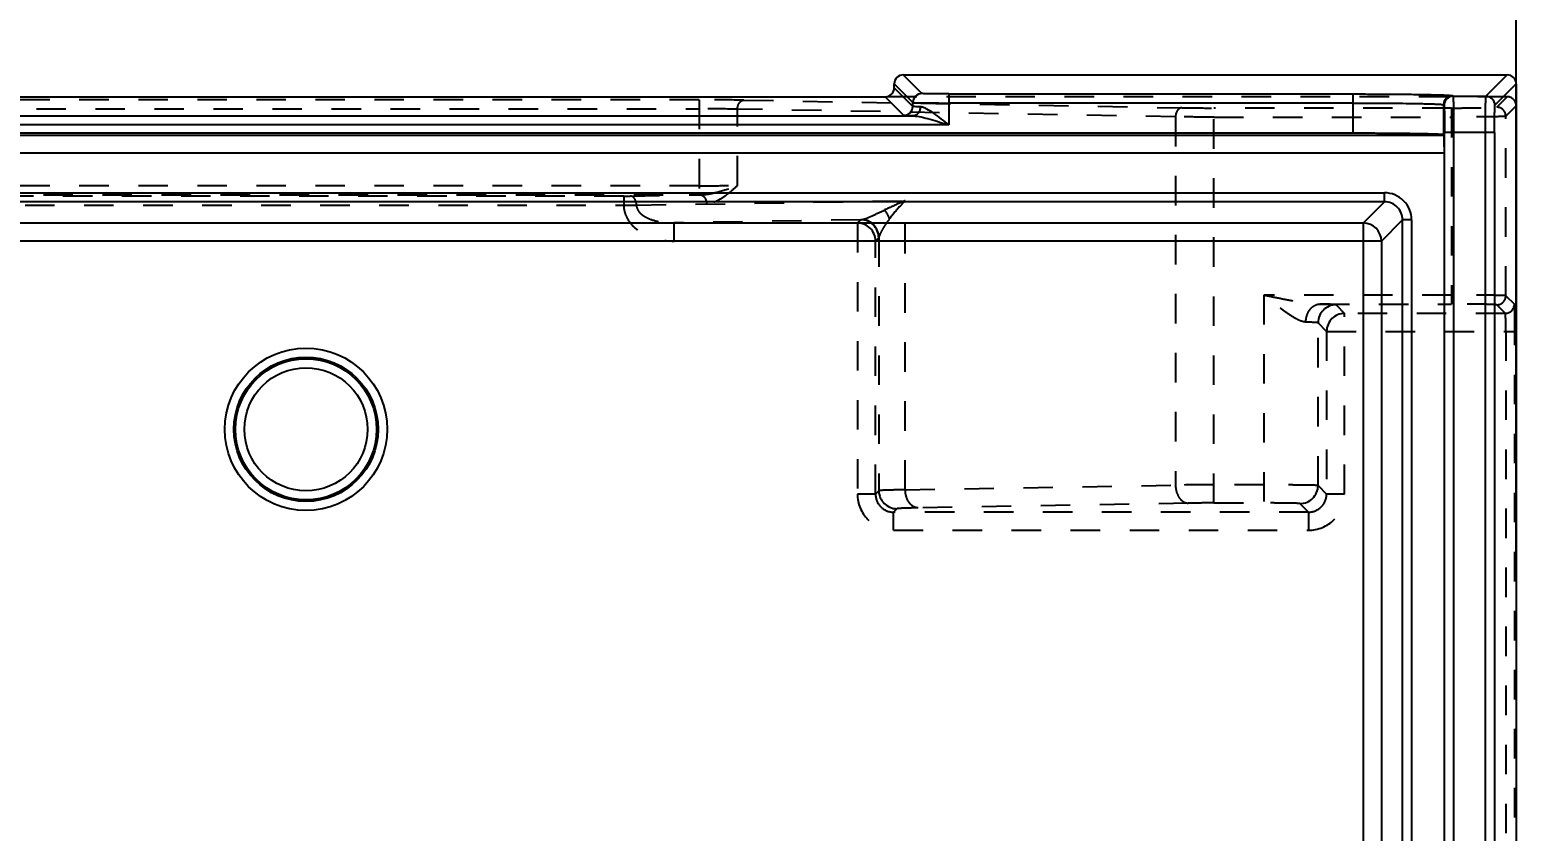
# Model space of a CAD drawing. Header units: millimetres. Extents: x 1803 to 4269, y -6912 to 1836.
# Drawn here: x 3023.4 to 3105.7, y 42.2 to 86.5 of the extents above; entities that cross this region are included whole.
import ezdxf

# ---------------------------------------------------------------- set-up
doc = ezdxf.new("R2010")
doc.units = ezdxf.units.MM
doc.header["$LTSCALE"] = 16.335
doc.header["$PDMODE"] = 3
doc.header["$PDSIZE"] = 0.3125
doc.linetypes.add('HIDDEN', pattern=[0.2, 0.1, -0.1])
doc.layers.get('0').update_dxf_attribs({"linetype": 'CONTINUOUS'})
doc.layers.get('Defpoints').update_dxf_attribs({"linetype": 'CONTINUOUS'})
doc.layers.add('DEFAULT_2', color=8, linetype='HIDDEN')
doc.styles.get("Standard").update_dxf_attribs({"font": 'txt', "width": 0.8})
doc.dimstyles.new('11', dxfattribs={"dimtxt": 8, "dimasz": 8, "dimexe": 0, "dimexo": 0, "dimgap": 0, "dimtad": 0, "dimdsep": 46, "dimtxsty": 'Standard', "dimcen": 0, "dimclrd": 4, "dimclre": 4, "dimclrt": 6, "dimazin": 0, "dimtp": 0.01, "dimtm": 0.01, "dimtfac": 1, "dimtofl": 0, "dimtmove": 0, "dimatfit": 3, "dimfxl": 0, "dimtolj": 1, "dimarcsym": 0})

# ---------------------------------------------------------------- blocks, each defined once
blk = doc.blocks.new('*D13')
at = {"color": 4, "lineweight": -2}
for p, q in [((2710.726, 63.037), (2710.726, 100.642)), ((2718.726, 100.642), (2794.331, 100.642)), ((3097.706, 100.642), (2826.331, 100.642)), ((3105.706, 56.318), (3105.706, 100.642))]:
    blk.add_line(p, q, dxfattribs=at)
at = {"color": 4}
for points in [[(2718.726, 101.976), (2718.726, 99.309), (2710.726, 100.642)], [(3097.706, 101.976), (3097.706, 99.309), (3105.706, 100.642)]]:
    blk.add_solid(points, dxfattribs=at)
at = {"layer": 'Defpoints', "color": 0}
for p in [(2710.726, 100.642), (2710.726, 63.037), (3105.706, 56.318)]:
    blk.add_point(p, dxfattribs=at)
at = {"color": 6, "insert": (2810.331, 100.642), "char_height": 8, "attachment_point": 5}
blk.add_mtext('\\A1;394.98', dxfattribs=at)

msp = doc.modelspace()

# ---------------------------------------------------------------- linework, layer by layer
at = {"color": 7, "linetype": 'Continuous'}
for p, q in [((3071.78, 84.021), (3105.206, 84.021)), ((3072.81, 82.99), (3071.78, 84.021)), ((3105.206, 84.021), (3104.027, 82.842)), ((3071.28, 83.521), (3072.31, 82.49)), ((3071.28, 83.308), (3071.28, 83.521)), ((3072.31, 82.277), (3071.28, 83.308)), ((3104.527, 82.342), (3105.706, 83.521)), ((3105.706, 83.521), (3105.706, -1.692)), ((3004.706, 82.808), (3070.78, 82.808)), ((3070.78, 82.808), (3071.81, 81.777)), ((3072.31, 82.277), (3072.31, 82.49)), ((3074.31, 82.965), (3096.682, 82.965)), ((3074.31, 82.965), (3074.31, 81.252)), ((3096.682, 82.465), (3074.31, 82.465)), ((3096.682, 80.808), (3096.682, 82.965)), ((3101.681, 82.37), (3101.709, 82.342)), ((3101.681, 82.37), (3101.681, 80.722)), ((3102.181, 82.87), (3102.209, 82.842)), ((3102.209, 82.842), (3104.027, 82.842)), ((3003.163, 81.751), (3072.323, 81.751)), ((2843.257, 80.694), (3101.695, 80.694)), ((2848.27, 80.808), (3096.682, 80.808)), ((3074.31, 81.252), (3001.176, 81.252)), ((3101.695, 80.722), (3101.695, 80.694)), ((3104.502, 80.842), (3101.735, 80.842)), ((3101.735, 0.986), (3101.735, 80.842)), ((3102.235, 80.842), (3102.235, 0.986)), ((3104.002, 0.986), (3104.002, 80.842)), ((3104.502, 80.842), (3104.502, 0.986)), ((3101.726, 79.694), (2843.226, 79.694)), ((2847.039, 77.495), (3098.413, 77.495)), ((3098.413, 76.995), (3098.413, 77.495)), ((3098.413, 76.995), (2847.039, 76.995)), ((3098.413, 76.995), (3097.243, 75.825)), ((2997.209, 75.825), (3097.243, 75.825)), ((3097.243, 3.29), (3097.243, 75.825)), ((3098.243, 74.825), (3099.413, 75.995)), ((3099.913, 75.995), (3099.413, 75.995)), ((3099.413, 3.451), (3099.413, 75.995)), ((3099.913, 75.995), (3099.913, 3.452)), ((3098.243, 74.825), (2996.209, 74.825)), ((3098.243, 74.825), (3098.243, 4.29))]:
    msp.add_line(p, q, dxfattribs=at)
for radius in [4.491, 3.991, 3.904, 3.404]:
    msp.add_circle((3038.726, 64.408), radius, dxfattribs=at)
for centre, radius, start, end in [((3071.81, 82.277), 0.5, 270.02106, 359.97894), ((3072.81, 82.49), 0.5, 90.00092, 179.99908), ((3102.181, 82.37), 0.5, 90.02106, 179.97894), ((3102.209, 82.342), 0.5, 90.00092, 179.99908), ((3104.027, 82.342), 0.5, 0.00092, 89.99908), ((3098.413, 75.995), 1.5, 359.99916, 90.00084), ((3098.414, 75.995), 1, 359.98404, 90.01596), ((3097.243, 74.825), 1, 0.02094, 89.97906)]:
    msp.add_arc(centre, radius, start, end, dxfattribs=at)
for centre, major_axis, start_param, end_param in [((3071.78, 83.521), (0.354, -0.354), 2.356336, 3.926849), ((3105.206, 83.521), (0.354, 0.354), -0.785256, 0.785256), ((3070.78, 83.308), (0.354, -0.354), -0.785256, 0.785256)]:
    msp.add_ellipse(centre, major_axis=major_axis, ratio=0.999695, start_param=start_param, end_param=end_param, dxfattribs=at)
for points, knots in [([(3072.31, 82.49), (3072.314, 82.488), (3072.33, 82.488), (3072.36, 82.484), (3072.411, 82.483), (3072.478, 82.48), (3072.563, 82.478), (3072.708, 82.475), (3072.926, 82.472), (3073.224, 82.469), (3073.562, 82.466), (3073.929, 82.465), (3074.182, 82.465), (3074.31, 82.465)], [0, 0, 0, 0, 0.006545, 0.02237, 0.047338, 0.081264, 0.123904, 0.174785, 0.299151, 0.449864, 0.621384, 0.807456, 1, 1, 1, 1]), ([(3072.721, 82.251), (3072.663, 82.253), (3072.564, 82.256), (3072.449, 82.261), (3072.38, 82.266), (3072.345, 82.269), (3072.324, 82.273), (3072.312, 82.275), (3072.31, 82.277)], [0, 0, 0, 0, 0.416645, 0.726128, 0.838752, 0.922296, 0.976099, 1, 1, 1, 1]), ([(3074.31, 82.965), (3074.214, 82.965), (3074.024, 82.965), (3073.749, 82.966), (3073.495, 82.969), (3073.272, 82.972), (3073.109, 82.975), (3073, 82.978), (3072.936, 82.98), (3072.886, 82.983), (3072.848, 82.984), (3072.825, 82.988), (3072.813, 82.988), (3072.81, 82.99)], [0, 0, 0, 0, 0.192526, 0.378586, 0.550068, 0.70073, 0.825069, 0.875944, 0.918582, 0.952515, 0.977503, 0.993365, 1, 1, 1, 1]), ([(3096.682, 82.965), (3097.036, 82.965), (3097.73, 82.963), (3098.739, 82.958), (3099.67, 82.95), (3100.381, 82.94), (3100.886, 82.931), (3101.207, 82.923), (3101.486, 82.916), (3101.72, 82.907), (3101.905, 82.899), (3102.03, 82.891), (3102.104, 82.885), (3102.142, 82.881), (3102.165, 82.876), (3102.178, 82.873), (3102.181, 82.87)], [0, 0, 0, 0, 0.192745, 0.378597, 0.549987, 0.700697, 0.766538, 0.825151, 0.875973, 0.918573, 0.952532, 0.977509, 0.986576, 0.993344, 0.997804, 1, 1, 1, 1]), ([(3096.682, 82.465), (3097.003, 82.465), (3097.634, 82.463), (3098.551, 82.458), (3099.398, 82.45), (3100.045, 82.44), (3100.503, 82.431), (3100.796, 82.423), (3101.049, 82.416), (3101.261, 82.408), (3101.43, 82.399), (3101.544, 82.392), (3101.611, 82.385), (3101.645, 82.381), (3101.667, 82.376), (3101.678, 82.373), (3101.681, 82.37)], [0, 0, 0, 0, 0.192864, 0.378494, 0.549856, 0.700626, 0.76641, 0.824992, 0.875852, 0.918476, 0.952401, 0.977389, 0.986478, 0.993271, 0.997763, 1, 1, 1, 1]), ([(3101.709, 82.342), (3101.712, 82.34), (3101.712, 82.327), (3101.715, 82.305), (3101.717, 82.267), (3101.72, 82.216), (3101.722, 82.152), (3101.725, 82.043), (3101.728, 81.881), (3101.731, 81.657), (3101.733, 81.403), (3101.735, 81.128), (3101.735, 80.939), (3101.735, 80.842)], [0, 0, 0, 0, 0.006635, 0.022497, 0.047485, 0.081418, 0.124056, 0.174931, 0.29927, 0.449932, 0.621414, 0.807474, 1, 1, 1, 1]), ([(3102.209, 82.842), (3102.212, 82.838), (3102.211, 82.822), (3102.216, 82.792), (3102.217, 82.741), (3102.22, 82.674), (3102.222, 82.589), (3102.225, 82.444), (3102.228, 82.227), (3102.231, 81.929), (3102.233, 81.59), (3102.235, 81.223), (3102.235, 80.971), (3102.235, 80.842)], [0, 0, 0, 0, 0.006545, 0.02237, 0.047338, 0.081264, 0.123904, 0.174785, 0.299151, 0.449864, 0.621384, 0.807456, 1, 1, 1, 1]), ([(3104.002, 80.842), (3104.002, 80.971), (3104.002, 81.223), (3104.003, 81.59), (3104.006, 81.929), (3104.009, 82.227), (3104.012, 82.444), (3104.015, 82.589), (3104.017, 82.674), (3104.02, 82.741), (3104.021, 82.792), (3104.025, 82.822), (3104.025, 82.838), (3104.027, 82.842)], [0, 0, 0, 0, 0.192544, 0.378616, 0.550136, 0.700849, 0.825215, 0.876096, 0.918736, 0.952662, 0.97763, 0.993455, 1, 1, 1, 1]), ([(3104.502, 80.842), (3104.502, 80.939), (3104.502, 81.128), (3104.503, 81.403), (3104.506, 81.657), (3104.509, 81.881), (3104.512, 82.043), (3104.515, 82.152), (3104.517, 82.216), (3104.52, 82.267), (3104.521, 82.305), (3104.525, 82.327), (3104.525, 82.34), (3104.527, 82.342)], [0, 0, 0, 0, 0.192526, 0.378586, 0.550068, 0.70073, 0.825069, 0.875944, 0.918582, 0.952515, 0.977503, 0.993365, 1, 1, 1, 1]), ([(3072.323, 81.751), (3072.252, 81.753), (3072.151, 81.756), (3072.026, 81.76), (3071.954, 81.763), (3071.896, 81.767), (3071.853, 81.769), (3071.828, 81.773), (3071.813, 81.774), (3071.81, 81.777)], [0, 0, 0, 0, 0.418041, 0.587462, 0.728755, 0.84117, 0.924032, 0.976946, 1, 1, 1, 1]), ([(3072.721, 82.251), (3072.72, 82.189), (3072.697, 82.064), (3072.598, 81.854), (3072.429, 81.753), (3072.323, 81.751)], [0, 0, 0, 0, 0.269294, 0.542134, 1, 1, 1, 1]), ([(3072.323, 81.751), (3072.474, 81.75), (3072.795, 81.698), (3073.455, 81.521), (3073.965, 81.361), (3074.31, 81.252)], [0, 0, 0, 0, 0.219712, 0.471291, 1, 1, 1, 1]), ([(3074.31, 81.252), (3074.172, 81.361), (3073.9, 81.576), (3073.496, 81.879), (3073.164, 82.098), (3072.906, 82.218), (3072.779, 82.25), (3072.721, 82.251)], [0, 0, 0, 0, 0.278927, 0.549363, 0.797989, 0.906857, 1, 1, 1, 1]), ([(3096.682, 80.808), (3097.003, 80.808), (3097.635, 80.807), (3098.551, 80.802), (3099.398, 80.794), (3100.045, 80.785), (3100.504, 80.777), (3100.796, 80.77), (3101.049, 80.763), (3101.261, 80.756), (3101.43, 80.748), (3101.544, 80.741), (3101.611, 80.735), (3101.645, 80.731), (3101.667, 80.727), (3101.678, 80.724), (3101.681, 80.722)], [0, 0, 0, 0, 0.192741, 0.378592, 0.549974, 0.700678, 0.766518, 0.825132, 0.875956, 0.918561, 0.952524, 0.977505, 0.986574, 0.993342, 0.997804, 1, 1, 1, 1]), ([(3101.726, 79.694), (3101.726, 79.82), (3101.726, 80.004), (3101.723, 80.237), (3101.721, 80.386), (3101.719, 80.509), (3101.717, 80.593), (3101.714, 80.644), (3101.713, 80.669), (3101.711, 80.684), (3101.711, 80.692), (3101.709, 80.694)], [0, 0, 0, 0, 0.378581, 0.550062, 0.700725, 0.825066, 0.918579, 0.952511, 0.977496, 0.99336, 1, 1, 1, 1])]:
    msp.add_open_spline(points, degree=3, knots=knots, dxfattribs=at)
at = {"layer": 'DEFAULT_2', "color": 8, "linetype": 'HIDDEN'}
for p, q in [((3060.484, 82.642), (2847.35, 82.642)), ((3060.484, 82.642), (3060.484, 77.386)), ((3062.958, 82.624), (3087.201, 82.201)), ((3105.206, 82.808), (3070.78, 82.808)), ((3104.629, 82.231), (3105.206, 82.808)), ((3105.706, 82.308), (3105.129, 81.731)), ((2847.385, 82.142), (3060.484, 82.142)), ((3086.847, 81.701), (3062.605, 82.124)), ((3062.605, 77.904), (3062.605, 82.124)), ((3086.847, 81.701), (3086.847, 61.321)), ((3102.13, 82.188), (3088.969, 82.188)), ((3088.969, 60.332), (3088.969, 82.188)), ((3088.969, 81.688), (3102.13, 81.688)), ((3102.13, 82.188), (3102.13, 71.34)), ((3105.129, 71.797), (3105.129, 81.731)), ((2854.311, 77.386), (3060.484, 77.386)), ((3060.484, 77.886), (2854.314, 77.886)), ((3056.665, 77.319), (3060.537, 77.386)), ((3060.484, 77.386), (3060.537, 77.386)), ((3056.312, 77.316), (2853.297, 77.316)), ((2853.297, 76.816), (3056.31, 76.816)), ((3056.312, 77.316), (3056.312, 76.816)), ((3057.019, 76.801), (3056.312, 76.801)), ((3057.019, 76.813), (3071.894, 77.06)), ((3071.894, 61.06), (3071.894, 77.06)), ((3069.424, 76.005), (3059.105, 75.825)), ((3059.105, 74.825), (3059.105, 75.825)), ((3069.243, 75.825), (3069.424, 76.005)), ((3069.243, 75.825), (3069.243, 60.825)), ((3070.423, 75.005), (3070.243, 74.825)), ((3070.431, 75.034), (3070.431, 61.012)), ((3070.243, 60.825), (3070.243, 74.825)), ((3102.13, 71.84), (3091.737, 71.84)), ((3091.737, 71.84), (3091.737, 60.332)), ((3105.129, 71.797), (3105.602, 71.325)), ((3094.838, 71.34), (3102.13, 71.34)), ((3095.736, 71.297), (3096.209, 70.825)), ((3105.102, 70.825), (3096.209, 70.825)), ((3096.209, 60.825), (3096.209, 70.825)), ((3105.102, 70.825), (3104.629, 71.297)), ((3095.209, 69.825), (3094.736, 70.297)), ((3094.736, 61.297), (3094.736, 70.297)), ((3095.209, 69.825), (3105.627, 69.825)), ((3095.209, 69.825), (3095.209, 60.825)), ((3105.128, 69.825), (3105.128, 16.79)), ((3105.627, 16.79), (3105.627, 69.825)), ((3070.243, 60.825), (3070.431, 61.012)), ((3071.894, 61.06), (3086.847, 61.321)), ((3091.737, 61.331), (3088.969, 61.331)), ((3094.736, 61.297), (3095.209, 60.825)), ((3070.243, 60.825), (3069.243, 60.825)), ((3087.555, 60.321), (3072.602, 60.06)), ((3088.969, 60.332), (3091.737, 60.332)), ((3094.209, 59.825), (3093.737, 60.297)), ((3096.209, 60.825), (3095.209, 60.825)), ((3071.431, 60.012), (3071.243, 59.825)), ((3094.209, 59.825), (3071.243, 59.825)), ((3071.243, 58.825), (3071.243, 59.825)), ((3094.209, 59.825), (3094.209, 58.825)), ((3071.243, 58.825), (3094.209, 58.825))]:
    msp.add_line(p, q, dxfattribs=at)
for centre, radius, start, end in [((3104.629, 81.731), 0.5, 0.00092, 89.99908), ((3069.243, 74.825), 1, 0.02094, 89.97906), ((3069.393, 76.594), 0.59, 272.92334, 283.78132), ((3069.423, 75.005), 1, 0.02095, 89.97906), ((3104.629, 71.797), 0.5, 270.00092, 359.99908), ((3095.737, 70.297), 1, 90.02094, 179.97906), ((3096.209, 69.825), 1, 90.02094, 179.97906), ((3105.102, 71.325), 0.5, 270.02106, 359.97895), ((3071.431, 61.012), 1, 180.02137, 269.97891), ((3093.736, 61.298), 1, 270.02137, 359.9789), ((3071.243, 60.825), 2, 179.9961, 270.0039), ((3071.243, 60.824), 0.999, 179.9717, 270.0283), ((3094.209, 60.825), 2, 269.9961, 0.0039), ((3094.21, 60.824), 0.999, 269.9717, 0.0283)]:
    msp.add_arc(centre, radius, start, end, dxfattribs=at)
msp.add_ellipse((3105.206, 82.308), major_axis=(0.354, 0.354), ratio=0.999695, start_param=-0.785256, end_param=0.785256, dxfattribs=at)
for points, knots in [([(3062.958, 82.624), (3062.782, 82.627), (3061.957, 82.638), (3061.132, 82.642), (3060.484, 82.642)], [0, 0, 0, 0, 0.214265, 1, 1, 1, 1]), ([(3062.605, 82.124), (3062.605, 82.186), (3062.626, 82.31), (3062.709, 82.513), (3062.862, 82.622), (3062.958, 82.624)], [0, 0, 0, 0, 0.281687, 0.561316, 1, 1, 1, 1]), ([(3062.605, 82.124), (3062.453, 82.127), (3061.746, 82.138), (3061.039, 82.142), (3060.484, 82.142)], [0, 0, 0, 0, 0.214641, 1, 1, 1, 1]), ([(3087.201, 82.201), (3087.154, 82.2), (3087.055, 82.168), (3086.94, 82.052), (3086.866, 81.889), (3086.848, 81.765), (3086.847, 81.701)], [0, 0, 0, 0, 0.209241, 0.445098, 0.71304, 1, 1, 1, 1]), ([(3088.969, 81.688), (3088.774, 81.688), (3088.067, 81.689), (3087.36, 81.693), (3086.847, 81.701)], [0, 0, 0, 0, 0.275817, 1, 1, 1, 1]), ([(3087.201, 82.201), (3087.327, 82.198), (3087.916, 82.19), (3088.506, 82.188), (3088.969, 82.188)], [0, 0, 0, 0, 0.214266, 1, 1, 1, 1]), ([(3102.13, 82.188), (3102.291, 82.188), (3102.606, 82.188), (3103.065, 82.191), (3103.488, 82.195), (3103.86, 82.2), (3104.132, 82.205), (3104.313, 82.21), (3104.42, 82.214), (3104.504, 82.218), (3104.567, 82.221), (3104.604, 82.227), (3104.625, 82.227), (3104.629, 82.231)], [0, 0, 0, 0, 0.192753, 0.378613, 0.550003, 0.700713, 0.825167, 0.87599, 0.918593, 0.952557, 0.97754, 0.993377, 1, 1, 1, 1]), ([(3105.129, 81.731), (3105.124, 81.727), (3105.099, 81.727), (3105.054, 81.72), (3104.979, 81.718), (3104.878, 81.714), (3104.75, 81.71), (3104.532, 81.705), (3104.206, 81.7), (3103.759, 81.695), (3103.251, 81.691), (3102.701, 81.688), (3102.322, 81.688), (3102.13, 81.688)], [0, 0, 0, 0, 0.006563, 0.022382, 0.047359, 0.081321, 0.123926, 0.174753, 0.299221, 0.449951, 0.621363, 0.807236, 1, 1, 1, 1]), ([(3060.484, 77.886), (3060.678, 77.886), (3061.386, 77.888), (3062.093, 77.894), (3062.605, 77.904)], [0, 0, 0, 0, 0.275617, 1, 1, 1, 1]), ([(3060.537, 77.386), (3060.711, 77.388), (3061.067, 77.431), (3061.76, 77.601), (3062.273, 77.774), (3062.605, 77.904)], [0, 0, 0, 0, 0.243387, 0.500502, 1, 1, 1, 1]), ([(3060.537, 77.386), (3060.634, 77.385), (3060.788, 77.274), (3060.871, 77.068), (3060.891, 76.943), (3060.89, 76.88)], [0, 0, 0, 0, 0.439048, 0.719146, 1, 1, 1, 1]), ([(3062.605, 77.904), (3062.476, 77.777), (3062.21, 77.538), (3061.794, 77.215), (3061.351, 76.961), (3061.023, 76.884), (3060.862, 76.873)], [0, 0, 0, 0, 0.263071, 0.519569, 0.765352, 1, 1, 1, 1]), ([(3056.31, 76.816), (3056.31, 76.659), (3056.361, 76.342), (3056.58, 75.916), (3056.9, 75.562), (3057.414, 75.191), (3058.158, 74.899), (3058.79, 74.825), (3059.105, 74.825)], [0, 0, 0, 0, 0.124892, 0.249863, 0.374962, 0.500143, 0.749935, 1, 1, 1, 1]), ([(3056.312, 77.316), (3056.344, 77.316), (3056.462, 77.316), (3056.58, 77.317), (3056.665, 77.319)], [0, 0, 0, 0, 0.275617, 1, 1, 1, 1]), ([(3057.019, 76.813), (3057.019, 76.875), (3056.999, 77), (3056.917, 77.206), (3056.763, 77.317), (3056.665, 77.319)], [0, 0, 0, 0, 0.280854, 0.560952, 1, 1, 1, 1]), ([(3057.019, 76.813), (3057.016, 76.73), (3057.064, 76.553), (3057.24, 76.337), (3057.485, 76.166), (3057.876, 75.988), (3058.423, 75.853), (3058.876, 75.823), (3059.105, 75.825)], [0, 0, 0, 0, 0.099964, 0.209346, 0.328747, 0.456543, 0.723927, 1, 1, 1, 1]), ([(3069.534, 76.021), (3069.614, 76.041), (3069.79, 76.105), (3070.192, 76.283), (3070.516, 76.438), (3070.746, 76.545)], [0, 0, 0, 0, 0.186796, 0.423002, 1, 1, 1, 1]), ([(3071.894, 77.06), (3071.792, 77.017), (3071.407, 76.851), (3071.026, 76.676), (3070.746, 76.545)], [0, 0, 0, 0, 0.26388, 1, 1, 1, 1]), ([(3071.018, 76.052), (3071.006, 76.098), (3070.947, 76.278), (3070.841, 76.441), (3070.746, 76.545)], [0, 0, 0, 0, 0.252141, 1, 1, 1, 1]), ([(3071.894, 77.06), (3071.81, 76.976), (3071.501, 76.655), (3071.213, 76.313), (3071.018, 76.052)], [0, 0, 0, 0, 0.26844, 1, 1, 1, 1]), ([(3070.431, 75.034), (3070.43, 75.153), (3070.379, 75.397), (3070.131, 75.817), (3069.769, 75.996), (3069.534, 76.021)], [0, 0, 0, 0, 0.247879, 0.507826, 1, 1, 1, 1]), ([(3071.018, 76.052), (3070.937, 75.943), (3070.792, 75.738), (3070.612, 75.449), (3070.502, 75.238), (3070.449, 75.106), (3070.433, 75.055), (3070.431, 75.034)], [0, 0, 0, 0, 0.343774, 0.637689, 0.864881, 0.945947, 1, 1, 1, 1]), ([(3070.431, 75.034), (3070.43, 75.03), (3070.428, 75.021), (3070.428, 75.009), (3070.423, 75.005)], [0, 0, 0, 0, 0.381786, 1, 1, 1, 1]), ([(3091.737, 71.84), (3092.006, 71.785), (3092.541, 71.676), (3093.335, 71.522), (3094.098, 71.396), (3094.599, 71.342), (3094.838, 71.34)], [0, 0, 0, 0, 0.262156, 0.520925, 0.77135, 1, 1, 1, 1]), ([(3094.063, 70.34), (3093.974, 70.343), (3093.785, 70.391), (3093.402, 70.573), (3092.915, 70.903), (3092.33, 71.355), (3091.937, 71.677), (3091.737, 71.84)], [0, 0, 0, 0, 0.095309, 0.205495, 0.454546, 0.723451, 1, 1, 1, 1]), ([(3105.129, 71.797), (3105.124, 71.801), (3105.099, 71.801), (3105.054, 71.808), (3104.979, 71.81), (3104.878, 71.814), (3104.75, 71.818), (3104.532, 71.823), (3104.206, 71.828), (3103.759, 71.833), (3103.251, 71.837), (3102.701, 71.84), (3102.322, 71.84), (3102.13, 71.84)], [0, 0, 0, 0, 0.006563, 0.022382, 0.047359, 0.081321, 0.123926, 0.174753, 0.299221, 0.449951, 0.621363, 0.807236, 1, 1, 1, 1]), ([(3094.063, 70.34), (3094.064, 70.464), (3094.102, 70.715), (3094.267, 71.048), (3094.527, 71.281), (3094.741, 71.339), (3094.838, 71.34)], [0, 0, 0, 0, 0.267032, 0.540548, 0.788657, 1, 1, 1, 1]), ([(3095.736, 71.297), (3095.732, 71.302), (3095.706, 71.303), (3095.661, 71.311), (3095.586, 71.315), (3095.485, 71.321), (3095.358, 71.326), (3095.14, 71.333), (3094.964, 71.337), (3094.838, 71.34)], [0, 0, 0, 0, 0.022801, 0.075671, 0.158639, 0.271256, 0.41277, 0.58235, 1, 1, 1, 1]), ([(3104.629, 71.297), (3104.625, 71.301), (3104.604, 71.301), (3104.567, 71.307), (3104.504, 71.31), (3104.42, 71.314), (3104.313, 71.318), (3104.132, 71.323), (3103.86, 71.328), (3103.488, 71.333), (3103.065, 71.337), (3102.606, 71.34), (3102.291, 71.34), (3102.13, 71.34)], [0, 0, 0, 0, 0.006623, 0.02246, 0.047443, 0.081407, 0.12401, 0.174833, 0.299288, 0.449998, 0.621387, 0.807247, 1, 1, 1, 1]), ([(3105.128, 69.825), (3105.128, 69.951), (3105.127, 70.135), (3105.123, 70.368), (3105.121, 70.517), (3105.117, 70.639), (3105.113, 70.723), (3105.11, 70.774), (3105.108, 70.799), (3105.105, 70.814), (3105.104, 70.823), (3105.102, 70.825)], [0, 0, 0, 0, 0.378172, 0.549666, 0.700342, 0.824025, 0.917105, 0.951245, 0.976638, 0.992946, 1, 1, 1, 1]), ([(3105.627, 69.825), (3105.627, 69.921), (3105.627, 70.111), (3105.626, 70.386), (3105.623, 70.64), (3105.62, 70.863), (3105.617, 71.026), (3105.614, 71.135), (3105.612, 71.199), (3105.609, 71.249), (3105.608, 71.287), (3105.604, 71.31), (3105.604, 71.322), (3105.602, 71.325)], [0, 0, 0, 0, 0.192517, 0.37856, 0.550053, 0.700743, 0.825096, 0.875972, 0.918608, 0.952534, 0.97751, 0.993363, 1, 1, 1, 1]), ([(3094.736, 70.297), (3094.733, 70.302), (3094.713, 70.304), (3094.68, 70.311), (3094.622, 70.315), (3094.547, 70.321), (3094.452, 70.326), (3094.288, 70.333), (3094.157, 70.338), (3094.063, 70.34)], [0, 0, 0, 0, 0.023825, 0.077701, 0.161427, 0.274264, 0.415391, 0.583962, 1, 1, 1, 1]), ([(3071.894, 61.06), (3071.691, 61.057), (3071.405, 61.053), (3071.049, 61.045), (3070.841, 61.039), (3070.676, 61.033), (3070.565, 61.027), (3070.499, 61.022), (3070.466, 61.02), (3070.445, 61.016), (3070.433, 61.014), (3070.431, 61.012)], [0, 0, 0, 0, 0.415963, 0.586059, 0.72836, 0.841743, 0.925178, 0.955442, 0.978003, 0.992831, 1, 1, 1, 1]), ([(3072.602, 60.06), (3072.508, 60.062), (3072.309, 60.126), (3072.08, 60.358), (3071.931, 60.684), (3071.896, 60.932), (3071.894, 61.06)], [0, 0, 0, 0, 0.209476, 0.445246, 0.712765, 1, 1, 1, 1]), ([(3088.969, 61.331), (3088.774, 61.331), (3088.067, 61.331), (3087.36, 61.327), (3086.847, 61.321)], [0, 0, 0, 0, 0.275817, 1, 1, 1, 1]), ([(3086.847, 61.321), (3086.849, 61.193), (3086.884, 60.945), (3087.033, 60.62), (3087.262, 60.387), (3087.461, 60.323), (3087.555, 60.321)], [0, 0, 0, 0, 0.287094, 0.554487, 0.790412, 1, 1, 1, 1]), ([(3094.736, 61.297), (3094.731, 61.301), (3094.707, 61.3), (3094.661, 61.306), (3094.586, 61.307), (3094.485, 61.311), (3094.357, 61.314), (3094.139, 61.318), (3093.813, 61.322), (3093.367, 61.326), (3092.859, 61.329), (3092.308, 61.331), (3091.93, 61.331), (3091.737, 61.331)], [0, 0, 0, 0, 0.00651, 0.022309, 0.047276, 0.081235, 0.123839, 0.174669, 0.299148, 0.449893, 0.621323, 0.807216, 1, 1, 1, 1]), ([(3072.602, 60.06), (3072.439, 60.058), (3072.21, 60.053), (3071.926, 60.045), (3071.759, 60.039), (3071.627, 60.032), (3071.528, 60.028), (3071.47, 60.019), (3071.437, 60.018), (3071.431, 60.012)], [0, 0, 0, 0, 0.415788, 0.585822, 0.728085, 0.841456, 0.924916, 0.97782, 1, 1, 1, 1]), ([(3088.969, 60.332), (3088.839, 60.332), (3088.367, 60.331), (3087.896, 60.327), (3087.555, 60.321)], [0, 0, 0, 0, 0.275816, 1, 1, 1, 1]), ([(3093.737, 60.297), (3093.734, 60.3), (3093.717, 60.3), (3093.687, 60.305), (3093.636, 60.307), (3093.569, 60.311), (3093.484, 60.314), (3093.339, 60.318), (3093.121, 60.322), (3092.824, 60.326), (3092.485, 60.329), (3092.118, 60.331), (3091.865, 60.332), (3091.737, 60.332)], [0, 0, 0, 0, 0.006635, 0.022497, 0.047484, 0.081417, 0.124056, 0.174931, 0.29927, 0.449931, 0.621414, 0.807474, 1, 1, 1, 1])]:
    msp.add_open_spline(points, degree=3, knots=knots, dxfattribs=at)

# ---------------------------------------------------------------- dimensions: what is measured, and where the dimension line sits
dim = msp.add_linear_dim(base=(2710.726, 100.642), p1=(3105.706, 56.318), p2=(2710.726, 63.037), dimstyle='11')
dim.commit()
dim.dimension.update_dxf_attribs({"geometry": '*D13', "text_midpoint": (2810.331, 100.642), "dimtype": 160})

doc.saveas('drawing.dxf')
